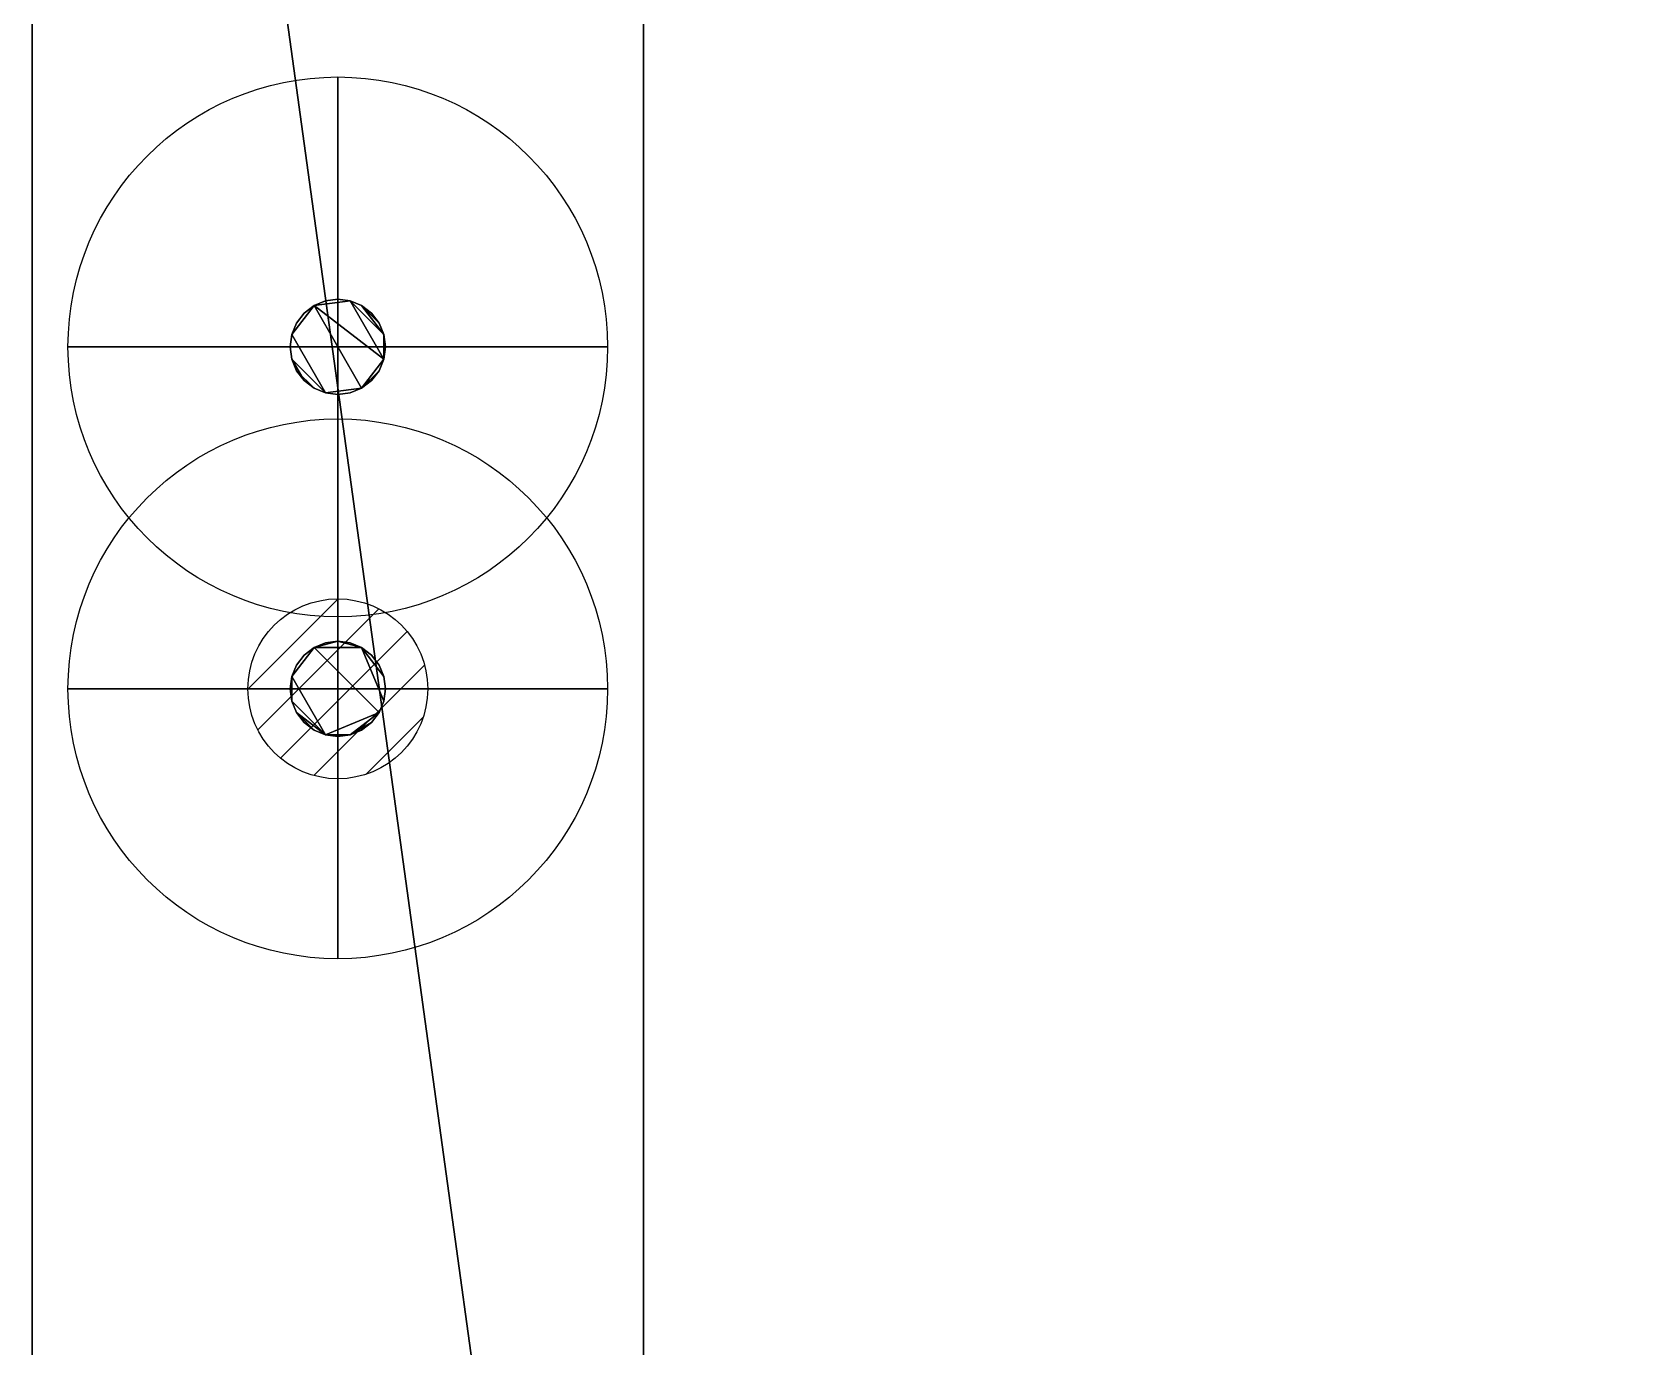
# Model space of a CAD drawing. Extents: x -1 to 891, y -1906 to 1.
# Drawn here: x 0 to 445, y -882.9 to -517.5 of the extents above; entities that cross this region are included whole.
import ezdxf

# ---------------------------------------------------------------- set-up
doc = ezdxf.new("R2010")
doc.units = 0
for name, color, linetype in [('IQ_200_2D', 1, 'Continuous'), ('IQ_200_3D', 1, 'Continuous'), ('IQ_CON_COLDWATER_INT', 7, 'Continuous'), ('IQ_CON_GAS_INT', 7, 'Continuous')]:
    doc.layers.add(name, color=color, linetype=linetype)

# ---------------------------------------------------------------- blocks, each defined once
blk = doc.blocks.new('*X0')
at = {"color": 0}
for p, q in [((200.863, 2209.046), (203.368, 2211.552)), ((201.14, 2207.909), (204.506, 2211.275)), ((201.77, 2207.125), (205.29, 2210.645)), ((202.7, 2206.641), (205.774, 2209.714)), ((204.153, 2206.68), (205.735, 2208.261))]:
    blk.add_line(p, q, dxfattribs=at)
blk = doc.blocks.new('GAS')
for radius in [3, 1]:
    blk.add_circle((0, 0), radius)
at = {"extrusion": (-1, 0, 0)}
for radius in [3, 1]:
    blk.add_circle((0, 0), radius, dxfattribs=at)
at = {"extrusion": (0, -1, 0)}
for radius in [3, 1]:
    blk.add_circle((0, 0), radius, dxfattribs=at)
at = {"xscale": 0.4000000000000909, "yscale": 0.4000000000000909, "zscale": 0.4000000000000909}
blk.add_blockref('*X0', (-81.345, -883.621), dxfattribs=at)
at = {"extrusion": (-1, 0, 0), "xscale": 0.3999999999999773, "yscale": 0.3999999999999773, "zscale": 0.3999999999999773}
blk.add_blockref('*X0', (-81.345, -883.621), dxfattribs=at)
at = {"extrusion": (0, -1, 0), "xscale": 0.4000000000000909, "yscale": 0.4000000000000909, "zscale": 0.4000000000000909}
blk.add_blockref('*X0', (-81.345, -883.621), dxfattribs=at)
blk = doc.blocks.new('A$C0DDC558E')
blk.add_circle((0, 0), 3)
at = {"extrusion": (-1, 0, 0)}
blk.add_circle((0, 0), 3, dxfattribs=at)
at = {"extrusion": (0, 1, 0)}
blk.add_circle((0, 0), 3, dxfattribs=at)

msp = doc.modelspace()

# ---------------------------------------------------------------- linework, layer by layer
at = {"layer": 'IQ_200_2D', "transparency": 33554687}
msp.add_line((0, -1225), (0, 0), dxfattribs=at)

# ---------------------------------------------------------------- block references
at = {"layer": 'IQ_CON_COLDWATER_INT', "transparency": 33554687, "xscale": 25, "yscale": 25, "zscale": 25}
msp.add_blockref('A$C0DDC558E', (85, -605), dxfattribs=at)
at = {"layer": 'IQ_CON_GAS_INT', "transparency": 33554687, "xscale": 25, "yscale": 25, "zscale": 25}
msp.add_blockref('GAS', (85, -700), dxfattribs=at)

# ---------------------------------------------------------------- meshes
at = {"layer": 'IQ_200_3D', "transparency": 33554687}
mesh = msp.add_polyface(dxfattribs=at)
corners = [(890, 0, 130), (890, -1160, 130), (160, -1160, 130), (160, -1225, 130), (0, -1225, 130), (0, 0, 130)]
mesh.append_faces([[corners[k] for k in face] for face in [(0, 1, 2, 5)]], dxfattribs={"vtx2": -1})
mesh.append_faces([[corners[k] for k in face] for face in [(2, 3, 4, 5)]], dxfattribs={"vtx3": -1})
mesh = msp.add_polyface(dxfattribs=at)
corners = [(890, 0, 950), (0, 0, 950), (0, -1225, 950), (160, -1225, 950), (160, -1160, 950), (890, -1160, 950)]
mesh.append_faces([[corners[k] for k in face] for face in [(2, 3, 4, 1)]], dxfattribs={"vtx2": -1})
mesh.append_faces([[corners[k] for k in face] for face in [(4, 5, 0, 1)]], dxfattribs={"vtx3": -1})
mesh = msp.add_polyface(dxfattribs=at)
corners = [(0, -1225, 130), (0, -1225, 950), (0, 0, 950), (0, 0, 130)]
mesh.append_faces([[corners[k] for k in face] for face in [(0, 1, 2, 3)]])
mesh = msp.add_polyface(dxfattribs=at)
corners = [(170, -58, 135), (170, -1160, 135), (810, -1160, 135), (810, -58, 135)]
mesh.append_faces([[corners[k] for k in face] for face in [(0, 1, 2, 3)]])
mesh = msp.add_polyface(dxfattribs=at)
corners = [(170, -58, 945), (170, -1160, 945), (170, -1160, 135), (170, -58, 135)]
mesh.append_faces([[corners[k] for k in face] for face in [(0, 1, 2, 3)]])
mesh = msp.add_polyface(dxfattribs=at)
corners = [(810, -58, 945), (810, -1160, 945), (170, -1160, 945), (170, -58, 945)]
mesh.append_faces([[corners[k] for k in face] for face in [(0, 1, 2, 3)]])
mesh = msp.add_polyface(dxfattribs=at)
corners = [(85, -591.75, 950), (88.43, -592.2, 950), (91.62, -593.53, 950), (94.37, -595.63, 950), (96.47, -598.38, 950), (97.8, -601.57, 950), (98.25, -605, 950), (97.8, -608.43, 950), (96.47, -611.62, 950), (94.37, -614.37, 950), (91.62, -616.47, 950), (88.43, -617.8, 950), (85, -618.25, 950), (81.57, -617.8, 950), (78.38, -616.47, 950), (75.63, -614.37, 950), (73.53, -611.62, 950), (72.2, -608.43, 950), (71.75, -605, 950), (72.2, -601.57, 950), (73.53, -598.38, 950), (75.63, -595.63, 950), (78.38, -593.53, 950), (81.57, -592.2, 950)]
mesh.append_faces([[corners[k] for k in face] for face in [(10, 7, 8, 9), (17, 15, 16)]], dxfattribs={"vtx0": -1})
mesh.append_faces([[corners[k] for k in face] for face in [(2, 5, 1), (19, 13, 17, 18)]], dxfattribs={"vtx0": -1, "vtx1": -1})
mesh.append_faces([[corners[k] for k in face] for face in [(22, 1, 7, 10), (19, 22, 10, 13)]], dxfattribs={"vtx0": -1, "vtx1": -1, "vtx2": -1, "vtx3": -1})
mesh.append_faces([[corners[k] for k in face] for face in [(17, 13, 14, 15)]], dxfattribs={"vtx0": -1, "vtx3": -1})
mesh.append_faces([[corners[k] for k in face] for face in [(4, 5, 2, 3)]], dxfattribs={"vtx1": -1})
mesh.append_faces([[corners[k] for k in face] for face in [(20, 21, 22, 19)]], dxfattribs={"vtx2": -1})
mesh.append_faces([[corners[k] for k in face] for face in [(5, 6, 7, 1)]], dxfattribs={"vtx2": -1, "vtx3": -1})
mesh.append_faces([[corners[k] for k in face] for face in [(10, 11, 12, 13), (22, 23, 0, 1)]], dxfattribs={"vtx3": -1})
mesh = msp.add_polyface(dxfattribs=at)
corners = [(85, -591.75, 955), (81.57, -592.2, 955), (78.38, -593.53, 955), (75.63, -595.63, 955), (73.53, -598.38, 955), (72.2, -601.57, 955), (71.75, -605, 955), (72.2, -608.43, 955), (73.53, -611.62, 955), (75.63, -614.37, 955), (78.38, -616.47, 955), (81.57, -617.8, 955), (85, -618.25, 955), (88.43, -617.8, 955), (91.62, -616.47, 955), (94.37, -614.37, 955), (96.47, -611.62, 955), (97.8, -608.43, 955), (98.25, -605, 955), (97.8, -601.57, 955), (96.47, -598.38, 955), (94.37, -595.63, 955), (91.62, -593.53, 955), (88.43, -592.2, 955)]
mesh.append_faces([[corners[k] for k in face] for face in [(10, 8, 9), (16, 14, 15), (22, 20, 21)]], dxfattribs={"vtx0": -1})
mesh.append_faces([[corners[k] for k in face] for face in [(17, 2, 14, 16)]], dxfattribs={"vtx0": -1, "vtx1": -1, "vtx2": -1})
mesh.append_faces([[corners[k] for k in face] for face in [(14, 2, 5, 11), (23, 2, 17, 19)]], dxfattribs={"vtx0": -1, "vtx1": -1, "vtx2": -1, "vtx3": -1})
mesh.append_faces([[corners[k] for k in face] for face in [(7, 8, 10, 11), (22, 23, 19, 20)]], dxfattribs={"vtx1": -1, "vtx3": -1})
mesh.append_faces([[corners[k] for k in face] for face in [(0, 1, 2, 23), (12, 13, 14, 11), (17, 18, 19)]], dxfattribs={"vtx2": -1})
mesh.append_faces([[corners[k] for k in face] for face in [(5, 6, 7, 11)]], dxfattribs={"vtx2": -1, "vtx3": -1})
mesh.append_faces([[corners[k] for k in face] for face in [(2, 3, 4, 5)]], dxfattribs={"vtx3": -1})
mesh = msp.add_polyface(dxfattribs=at)
corners = [(85, -591.75, 950), (81.57, -592.2, 950), (78.38, -593.53, 950), (75.63, -595.63, 950), (73.53, -598.38, 950), (72.2, -601.57, 950), (71.75, -605, 950), (72.2, -608.43, 950), (73.53, -611.62, 950), (75.63, -614.37, 950), (78.38, -616.47, 950), (81.57, -617.8, 950), (85, -618.25, 950), (85, -618.25, 955), (81.57, -617.8, 955), (78.38, -616.47, 955), (75.63, -614.37, 955), (73.53, -611.62, 955), (72.2, -608.43, 955), (71.75, -605, 955), (72.2, -601.57, 955), (73.53, -598.38, 955), (75.63, -595.63, 955), (78.38, -593.53, 955), (81.57, -592.2, 955), (85, -591.75, 955)]
mesh.append_faces([[corners[k] for k in face] for face in [(13, 14, 11, 12), (0, 1, 24, 25)]], dxfattribs={"vtx1": -1})
mesh.append_faces([[corners[k] for k in face] for face in [(14, 15, 10, 11), (16, 17, 8, 9), (15, 16, 9, 10), (17, 18, 7, 8), (6, 7, 18, 19), (19, 20, 5, 6), (20, 21, 4, 5), (22, 23, 2, 3), (21, 22, 3, 4), (23, 24, 1, 2)]], dxfattribs={"vtx1": -1, "vtx3": -1})
mesh = msp.add_polyface(dxfattribs=at)
corners = [(85, -618.25, 950), (88.43, -617.8, 950), (91.62, -616.47, 950), (94.37, -614.37, 950), (96.47, -611.62, 950), (97.8, -608.43, 950), (98.25, -605, 950), (97.8, -601.57, 950), (96.47, -598.38, 950), (94.37, -595.63, 950), (91.62, -593.53, 950), (88.43, -592.2, 950), (85, -591.75, 950), (85, -591.75, 955), (88.43, -592.2, 955), (91.62, -593.53, 955), (94.37, -595.63, 955), (96.47, -598.38, 955), (97.8, -601.57, 955), (98.25, -605, 955), (97.8, -608.43, 955), (96.47, -611.62, 955), (94.37, -614.37, 955), (91.62, -616.47, 955), (88.43, -617.8, 955), (85, -618.25, 955)]
mesh.append_faces([[corners[k] for k in face] for face in [(13, 14, 11, 12), (0, 1, 24, 25)]], dxfattribs={"vtx1": -1})
mesh.append_faces([[corners[k] for k in face] for face in [(14, 15, 10, 11), (16, 17, 8, 9), (15, 16, 9, 10), (17, 18, 7, 8), (6, 7, 18, 19), (19, 20, 5, 6), (20, 21, 4, 5), (22, 23, 2, 3), (21, 22, 3, 4), (23, 24, 1, 2)]], dxfattribs={"vtx1": -1, "vtx3": -1})
mesh = msp.add_polyface(dxfattribs=at)
corners = [(85, -686.75, 950), (88.43, -687.2, 950), (91.62, -688.53, 950), (94.37, -690.63, 950), (96.47, -693.38, 950), (97.8, -696.57, 950), (98.25, -700, 950), (97.8, -703.43, 950), (96.47, -706.62, 950), (94.37, -709.37, 950), (91.62, -711.47, 950), (88.43, -712.8, 950), (85, -713.25, 950), (81.57, -712.8, 950), (78.38, -711.47, 950), (75.63, -709.37, 950), (73.53, -706.62, 950), (72.2, -703.43, 950), (71.75, -700, 950), (72.2, -696.57, 950), (73.53, -693.38, 950), (75.63, -690.63, 950), (78.38, -688.53, 950), (81.57, -687.2, 950)]
mesh.append_faces([[corners[k] for k in face] for face in [(11, 8, 9, 10), (16, 13, 14, 15), (19, 17, 18), (0, 22, 23)]], dxfattribs={"vtx0": -1})
mesh.append_faces([[corners[k] for k in face] for face in [(13, 8, 11, 12)]], dxfattribs={"vtx0": -1, "vtx1": -1})
mesh.append_faces([[corners[k] for k in face] for face in [(17, 19, 13, 16)]], dxfattribs={"vtx0": -1, "vtx1": -1, "vtx2": -1})
mesh.append_faces([[corners[k] for k in face] for face in [(19, 22, 8, 13)]], dxfattribs={"vtx0": -1, "vtx1": -1, "vtx2": -1, "vtx3": -1})
mesh.append_faces([[corners[k] for k in face] for face in [(22, 2, 7, 8)]], dxfattribs={"vtx0": -1, "vtx1": -1, "vtx3": -1})
mesh.append_faces([[corners[k] for k in face] for face in [(4, 5, 2, 3)]], dxfattribs={"vtx1": -1})
mesh.append_faces([[corners[k] for k in face] for face in [(20, 21, 22, 19)]], dxfattribs={"vtx2": -1})
mesh.append_faces([[corners[k] for k in face] for face in [(5, 6, 7, 2), (0, 1, 2, 22)]], dxfattribs={"vtx2": -1, "vtx3": -1})
mesh = msp.add_polyface(dxfattribs=at)
corners = [(85, -686.75, 955), (81.57, -687.2, 955), (78.38, -688.53, 955), (75.63, -690.63, 955), (73.53, -693.38, 955), (72.2, -696.57, 955), (71.75, -700, 955), (72.2, -703.43, 955), (73.53, -706.62, 955), (75.63, -709.37, 955), (78.38, -711.47, 955), (81.57, -712.8, 955), (85, -713.25, 955), (88.43, -712.8, 955), (91.62, -711.47, 955), (94.37, -709.37, 955), (96.47, -706.62, 955), (97.8, -703.43, 955), (98.25, -700, 955), (97.8, -696.57, 955), (96.47, -693.38, 955), (94.37, -690.63, 955), (91.62, -688.53, 955), (88.43, -687.2, 955)]
mesh.append_faces([[corners[k] for k in face] for face in [(10, 8, 9), (15, 13, 14), (13, 11, 12)]], dxfattribs={"vtx0": -1})
mesh.append_faces([[corners[k] for k in face] for face in [(19, 22, 17, 18)]], dxfattribs={"vtx0": -1, "vtx1": -1})
mesh.append_faces([[corners[k] for k in face] for face in [(16, 11, 13, 15)]], dxfattribs={"vtx0": -1, "vtx1": -1, "vtx2": -1})
mesh.append_faces([[corners[k] for k in face] for face in [(16, 2, 5, 11)]], dxfattribs={"vtx0": -1, "vtx1": -1, "vtx2": -1, "vtx3": -1})
mesh.append_faces([[corners[k] for k in face] for face in [(11, 7, 8, 10)]], dxfattribs={"vtx0": -1, "vtx2": -1})
mesh.append_faces([[corners[k] for k in face] for face in [(2, 16, 17, 22)]], dxfattribs={"vtx0": -1, "vtx2": -1, "vtx3": -1})
mesh.append_faces([[corners[k] for k in face] for face in [(23, 0, 22)]], dxfattribs={"vtx1": -1})
mesh.append_faces([[corners[k] for k in face] for face in [(20, 21, 22, 19)]], dxfattribs={"vtx2": -1})
mesh.append_faces([[corners[k] for k in face] for face in [(5, 6, 7, 11), (0, 1, 2, 22)]], dxfattribs={"vtx2": -1, "vtx3": -1})
mesh.append_faces([[corners[k] for k in face] for face in [(2, 3, 4, 5)]], dxfattribs={"vtx3": -1})
mesh = msp.add_polyface(dxfattribs=at)
corners = [(85, -686.75, 950), (81.57, -687.2, 950), (78.38, -688.53, 950), (75.63, -690.63, 950), (73.53, -693.38, 950), (72.2, -696.57, 950), (71.75, -700, 950), (72.2, -703.43, 950), (73.53, -706.62, 950), (75.63, -709.37, 950), (78.38, -711.47, 950), (81.57, -712.8, 950), (85, -713.25, 950), (85, -713.25, 955), (81.57, -712.8, 955), (78.38, -711.47, 955), (75.63, -709.37, 955), (73.53, -706.62, 955), (72.2, -703.43, 955), (71.75, -700, 955), (72.2, -696.57, 955), (73.53, -693.38, 955), (75.63, -690.63, 955), (78.38, -688.53, 955), (81.57, -687.2, 955), (85, -686.75, 955)]
mesh.append_faces([[corners[k] for k in face] for face in [(13, 14, 11, 12), (0, 1, 24, 25)]], dxfattribs={"vtx1": -1})
mesh.append_faces([[corners[k] for k in face] for face in [(14, 15, 10, 11), (16, 17, 8, 9), (15, 16, 9, 10), (17, 18, 7, 8), (6, 7, 18, 19), (19, 20, 5, 6), (20, 21, 4, 5), (22, 23, 2, 3), (21, 22, 3, 4), (23, 24, 1, 2)]], dxfattribs={"vtx1": -1, "vtx3": -1})
mesh = msp.add_polyface(dxfattribs=at)
corners = [(85, -713.25, 950), (88.43, -712.8, 950), (91.62, -711.47, 950), (94.37, -709.37, 950), (96.47, -706.62, 950), (97.8, -703.43, 950), (98.25, -700, 950), (97.8, -696.57, 950), (96.47, -693.38, 950), (94.37, -690.63, 950), (91.62, -688.53, 950), (88.43, -687.2, 950), (85, -686.75, 950), (85, -686.75, 955), (88.43, -687.2, 955), (91.62, -688.53, 955), (94.37, -690.63, 955), (96.47, -693.38, 955), (97.8, -696.57, 955), (98.25, -700, 955), (97.8, -703.43, 955), (96.47, -706.62, 955), (94.37, -709.37, 955), (91.62, -711.47, 955), (88.43, -712.8, 955), (85, -713.25, 955)]
mesh.append_faces([[corners[k] for k in face] for face in [(13, 14, 11, 12), (0, 1, 24, 25)]], dxfattribs={"vtx1": -1})
mesh.append_faces([[corners[k] for k in face] for face in [(14, 15, 10, 11), (16, 17, 8, 9), (15, 16, 9, 10), (17, 18, 7, 8), (6, 7, 18, 19), (19, 20, 5, 6), (20, 21, 4, 5), (22, 23, 2, 3), (21, 22, 3, 4), (23, 24, 1, 2)]], dxfattribs={"vtx1": -1, "vtx3": -1})

doc.saveas('drawing.dxf')
